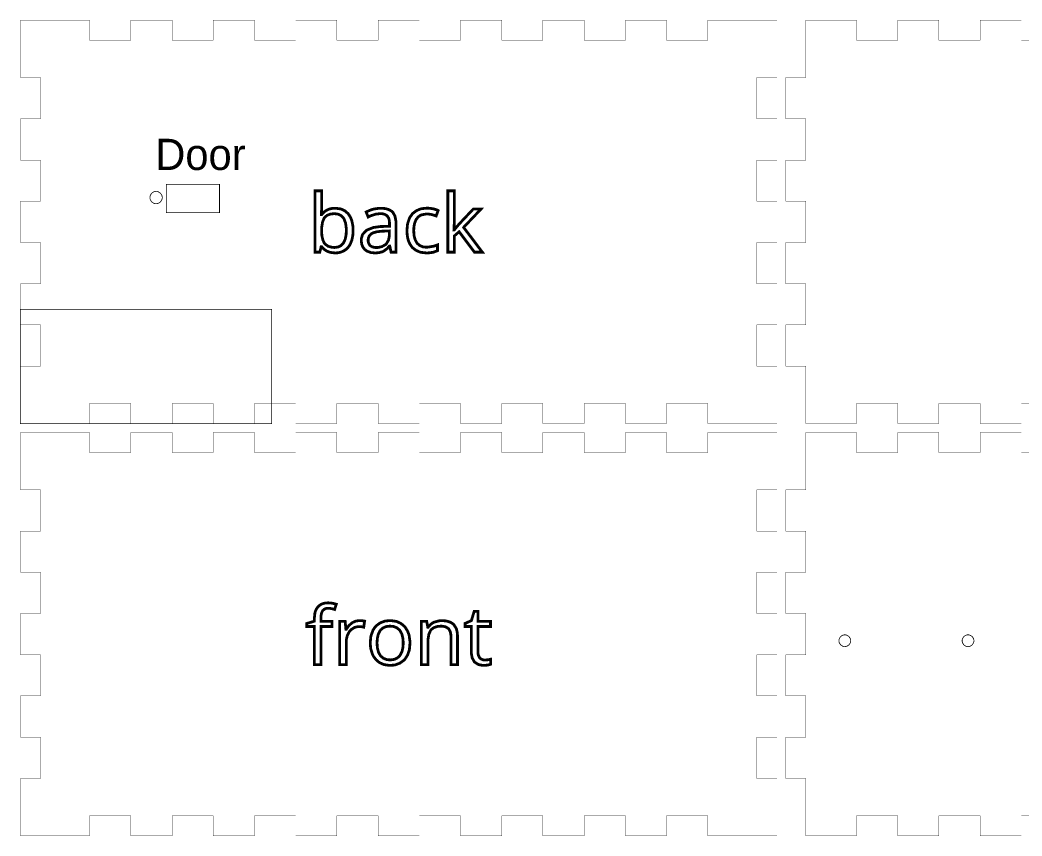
# Model space of a CAD drawing. Extents: x 0 to 31.7, y 0 to 22.6.
# Drawn here: x -0.01 to 13.39, y 0 to 10.91 of the extents above; entities that cross this region are included whole.
import ezdxf

# ---------------------------------------------------------------- set-up
doc = ezdxf.new("R2010")
doc.units = 0
doc.layers.get('0').update_dxf_attribs({"linetype": 'CONTINUOUS'})

msp = doc.modelspace()

# ---------------------------------------------------------------- linework, layer by layer
at = {"color": 1, "const_width": 0.00394}
for points in [[(0, 10.9066), (0, 10.1389), (0.26774, 10.1389), (0.26774, 9.58772), (0, 9.58772), (0, 9.03651), (0.26774, 9.03651), (0.26774, 8.48535), (0, 8.48535), (0, 7.93419), (0.26774, 7.93419), (0.26774, 7.38297), (0, 7.38297), (0, 6.83182), (0.26774, 6.83182), (0.26774, 6.2806), (0, 6.2806), (0, 5.51292), (0.92519, 5.51292), (0.92519, 5.7806), (1.4764, 5.7806), (1.4764, 5.51292), (2.02756, 5.51292), (2.02756, 5.7806), (2.57872, 5.7806), (2.57872, 5.51292), (3.12993, 5.51292), (3.12993, 5.7806), (3.6811, 5.7806), (3.6811, 5.51292), (4.23226, 5.51292), (4.23226, 5.7806), (4.78347, 5.7806), (4.78347, 5.51292), (5.33464, 5.51292), (5.33464, 5.7806), (5.88585, 5.7806), (5.88585, 5.51292), (6.43701, 5.51292), (6.43701, 5.7806), (6.98817, 5.7806), (6.98817, 5.51292), (7.53939, 5.51292), (7.53939, 5.7806), (8.09056, 5.7806), (8.09056, 5.51292), (8.64171, 5.51292), (8.64171, 5.7806), (9.19293, 5.7806), (9.19293, 5.51292), (10.1181, 5.51292), (10.1181, 6.2806), (9.85037, 6.2806), (9.85037, 6.83182), (10.1181, 6.83182), (10.1181, 7.38297), (9.85037, 7.38297), (9.85037, 7.93419), (10.1181, 7.93419), (10.1181, 8.48535), (9.85037, 8.48535), (9.85037, 9.03651), (10.1181, 9.03651), (10.1181, 9.58772), (9.85037, 9.58772), (9.85037, 10.1389), (10.1181, 10.1389), (10.1181, 10.9066), (9.19293, 10.9066), (9.19293, 10.6389), (8.64171, 10.6389), (8.64171, 10.9066), (8.09056, 10.9066), (8.09056, 10.6389), (7.53939, 10.6389), (7.53939, 10.9066), (6.98817, 10.9066), (6.98817, 10.6389), (6.43701, 10.6389), (6.43701, 10.9066), (5.88585, 10.9066), (5.88585, 10.6389), (5.33464, 10.6389), (5.33464, 10.9066), (4.78347, 10.9066), (4.78347, 10.6389), (4.23226, 10.6389), (4.23226, 10.9066), (3.6811, 10.9066), (3.6811, 10.6389), (3.12993, 10.6389), (3.12993, 10.9066), (2.57872, 10.9066), (2.57872, 10.6389), (2.02756, 10.6389), (2.02756, 10.9066), (1.4764, 10.9066), (1.4764, 10.6389), (0.92519, 10.6389), (0.92519, 10.9066), (0, 10.9066)], [(0, 5.39481), (0, 4.62706), (0.26774, 4.62706), (0.26774, 4.0759), (0, 4.0759), (0, 3.52474), (0.26774, 3.52474), (0.26774, 2.97353), (0, 2.97353), (0, 2.42236), (0.26774, 2.42236), (0.26774, 1.87115), (0, 1.87115), (0, 1.31999), (0.26774, 1.31999), (0.26774, 0.76883), (0, 0.76883), (0, 0.00109), (0.92519, 0.00109), (0.92519, 0.26883), (1.4764, 0.26883), (1.4764, 0.00109), (2.02756, 0.00109), (2.02756, 0.26883), (2.57872, 0.26883), (2.57872, 0.00109), (3.12993, 0.00109), (3.12993, 0.26883), (3.6811, 0.26883), (3.6811, 0.00109), (4.23226, 0.00109), (4.23226, 0.26883), (4.78347, 0.26883), (4.78347, 0.00109), (5.33464, 0.00109), (5.33464, 0.26883), (5.88585, 0.26883), (5.88585, 0.00109), (6.43701, 0.00109), (6.43701, 0.26883), (6.98817, 0.26883), (6.98817, 0.00109), (7.53939, 0.00109), (7.53939, 0.26883), (8.09056, 0.26883), (8.09056, 0.00109), (8.64171, 0.00109), (8.64171, 0.26883), (9.19293, 0.26883), (9.19293, 0.00109), (10.1181, 0.00109), (10.1181, 0.76883), (9.85037, 0.76883), (9.85037, 1.31999), (10.1181, 1.31999), (10.1181, 1.87115), (9.85037, 1.87115), (9.85037, 2.42236), (10.1181, 2.42236), (10.1181, 2.97353), (9.85037, 2.97353), (9.85037, 3.52474), (10.1181, 3.52474), (10.1181, 4.0759), (9.85037, 4.0759), (9.85037, 4.62706), (10.1181, 4.62706), (10.1181, 5.39481), (9.19293, 5.39481), (9.19293, 5.12706), (8.64171, 5.12706), (8.64171, 5.39481), (8.09056, 5.39481), (8.09056, 5.12706), (7.53939, 5.12706), (7.53939, 5.39481), (6.98817, 5.39481), (6.98817, 5.12706), (6.43701, 5.12706), (6.43701, 5.39481), (5.88585, 5.39481), (5.88585, 5.12706), (5.33464, 5.12706), (5.33464, 5.39481), (4.78347, 5.39481), (4.78347, 5.12706), (4.23226, 5.12706), (4.23226, 5.39481), (3.6811, 5.39481), (3.6811, 5.12706), (3.12993, 5.12706), (3.12993, 5.39481), (2.57872, 5.39481), (2.57872, 5.12706), (2.02756, 5.12706), (2.02756, 5.39481), (1.4764, 5.39481), (1.4764, 5.12706), (0.92519, 5.12706), (0.92519, 5.39481), (0, 5.39481)]]:
    msp.add_lwpolyline(points, close=True, dxfattribs=at)
for points in [[(13.9369, 10.6389), (13.3858, 10.6389), (13.3858, 10.9066), (12.8346, 10.9066), (12.8346, 10.6389), (12.2835, 10.6389), (12.2835, 10.9066), (11.7323, 10.9066), (11.7323, 10.6389), (11.1811, 10.6389), (11.1811, 10.9066), (10.504, 10.9066), (10.504, 10.9066), (10.504, 10.1389), (10.2362, 10.1389), (10.2362, 9.58772), (10.504, 9.58772), (10.504, 9.03651), (10.2362, 9.03651), (10.2362, 8.48535), (10.504, 8.48535), (10.504, 7.93419), (10.2362, 7.93419), (10.2362, 7.38297), (10.504, 7.38297), (10.504, 6.83182), (10.2362, 6.83182), (10.2362, 6.2806), (10.504, 6.2806), (10.504, 5.51292), (11.1811, 5.51292), (11.1811, 5.7806), (11.7323, 5.7806), (11.7323, 5.51292), (12.2835, 5.51292), (12.2835, 5.7806), (12.8346, 5.7806), (12.8346, 5.51292), (13.3858, 5.51292), (13.3858, 5.7806), (13.9369, 5.7806)], [(13.9369, 5.12706), (13.3858, 5.12706), (13.3858, 5.39481), (12.8346, 5.39481), (12.8346, 5.12706), (12.2835, 5.12706), (12.2835, 5.39481), (11.7323, 5.39481), (11.7323, 5.12706), (11.1811, 5.12706), (11.1811, 5.39481), (10.504, 5.39481), (10.504, 5.39481), (10.504, 4.62706), (10.2362, 4.62706), (10.2362, 4.0759), (10.504, 4.0759), (10.504, 3.52474), (10.2362, 3.52474), (10.2362, 2.97353), (10.504, 2.97353), (10.504, 2.42236), (10.2362, 2.42236), (10.2362, 1.87115), (10.504, 1.87115), (10.504, 1.31999), (10.2362, 1.31999), (10.2362, 0.76883), (10.504, 0.76883), (10.504, 0.00109), (11.1811, 0.00109), (11.1811, 0.26883), (11.7323, 0.26883), (11.7323, 0.00109), (12.2835, 0.00109), (12.2835, 0.26883), (12.8346, 0.26883), (12.8346, 0.00109), (13.3858, 0.00109), (13.3858, 0.26883), (13.9369, 0.26883)]]:
    msp.add_lwpolyline(points, dxfattribs=at)
at = {"color": 0, "const_width": 0.01042}
for points in [[(1.95047, 8.71229), (2.66174, 8.71229), (2.66174, 8.33296), (1.95047, 8.33296), (1.95047, 8.71229)], [(1.89686, 8.53504), (1.89686, 8.52701), (1.89035, 8.50287), (1.87261, 8.47661), (1.84636, 8.45888), (1.82226, 8.45236), (1.81424, 8.45236), (1.80615, 8.45236), (1.78201, 8.45888), (1.75575, 8.47661), (1.73801, 8.50287), (1.73156, 8.52701), (1.73156, 8.53504), (1.73156, 8.54312), (1.73801, 8.56722), (1.75575, 8.59347), (1.78201, 8.61122), (1.80615, 8.61768), (1.81424, 8.61768), (1.82226, 8.61768), (1.84636, 8.61122), (1.87261, 8.59347), (1.89035, 8.56722), (1.89686, 8.54312), (1.89686, 8.53504)], [(0, 7.04113), (3.36003, 7.04113), (3.36003, 5.51292), (0, 5.51292), (0, 7.04113)], [(11.1037, 2.60965), (11.1037, 2.602), (11.0975, 2.57904), (11.0806, 2.55404), (11.0556, 2.53717), (11.0326, 2.53093), (11.025, 2.53093), (11.0173, 2.53093), (10.9943, 2.53717), (10.9693, 2.55404), (10.9524, 2.57904), (10.9462, 2.602), (10.9462, 2.60965), (10.9462, 2.61735), (10.9524, 2.64035), (10.9693, 2.66536), (10.9943, 2.68224), (11.0173, 2.68842), (11.025, 2.68842), (11.0326, 2.68842), (11.0556, 2.68224), (11.0806, 2.66536), (11.0975, 2.64035), (11.1037, 2.61735), (11.1037, 2.60965)], [(12.7517, 2.60965), (12.7517, 2.602), (12.7455, 2.57904), (12.7286, 2.55404), (12.7036, 2.53717), (12.6807, 2.53093), (12.673, 2.53093), (12.6653, 2.53093), (12.6423, 2.53717), (12.6173, 2.55404), (12.6004, 2.57904), (12.5943, 2.602), (12.5943, 2.60965), (12.5943, 2.61735), (12.6004, 2.64035), (12.6173, 2.66536), (12.6423, 2.68224), (12.6653, 2.68842), (12.673, 2.68842), (12.6807, 2.68842), (12.7036, 2.68224), (12.7286, 2.66536), (12.7455, 2.64035), (12.7517, 2.61735), (12.7517, 2.60965)]]:
    msp.add_lwpolyline(points, close=True, dxfattribs=at)
at = {"color": 9, "const_width": 0.0372}
for points in [[(4.02821, 7.8795), (4.02192, 7.8795), (4.00353, 7.80524), (3.94081, 7.80524), (3.94081, 8.62483), (4.02821, 8.62483), (4.02821, 8.42572), (4.02821, 8.42062), (4.0274, 8.36931), (4.02724, 8.36415), (4.02707, 8.35932), (4.02463, 8.31342), (4.02431, 8.30908), (4.02425, 8.30881), (4.02403, 8.30593), (4.02403, 8.30561), (4.02821, 8.30561), (4.03435, 8.31451), (4.05681, 8.33837), (4.09142, 8.36387), (4.13069, 8.38129), (4.16254, 8.38894), (4.17333, 8.38992), (4.17632, 8.39031), (4.20643, 8.39204), (4.20947, 8.39199), (4.21582, 8.39208), (4.27854, 8.38368), (4.28467, 8.38194), (4.29465, 8.37913), (4.34065, 8.35612), (4.37961, 8.32249), (4.38612, 8.31435), (4.39122, 8.30789), (4.41287, 8.273), (4.42899, 8.23525), (4.43132, 8.22732), (4.43317, 8.22136), (4.4459, 8.15565), (4.44661, 8.14849), (4.447, 8.14404), (4.44911, 8.09896), (4.44911, 8.0944), (4.44911, 8.07764), (4.4451, 8.02729), (4.43321, 7.9681), (4.41336, 7.91683), (4.39361, 7.88346), (4.38564, 7.87349), (4.37896, 7.86518), (4.35553, 7.84289), (4.32015, 7.81939), (4.28076, 7.8036), (4.24914, 7.79688), (4.2385, 7.79611), (4.23606, 7.7959), (4.2161, 7.79471), (4.20947, 7.79471), (4.20383, 7.79471), (4.14822, 7.80149), (4.14279, 7.80285), (4.13965, 7.80365), (4.10938, 7.81418), (4.10644, 7.81549), (4.09864, 7.81901), (4.0631, 7.84233), (4.03321, 7.87256), (4.02821, 7.8795)], [(5.79753, 8.10075), (5.80176, 8.10075), (5.8055, 8.10612), (5.83029, 8.13792), (5.86301, 8.17632), (5.87076, 8.185), (6.05718, 8.38249), (6.16097, 8.38249), (5.92708, 8.1365), (6.17731, 7.80524), (6.0714, 7.80524), (5.86762, 8.07807), (5.80176, 8.02121), (5.80176, 7.80524), (5.71533, 7.80524), (5.71533, 8.62483), (5.80176, 8.62483), (5.80176, 8.19026), (5.80176, 8.18619), (5.80149, 8.17524), (5.80149, 8.17383), (5.80132, 8.16922), (5.79801, 8.10835), (5.79753, 8.10075)], [(4.19683, 8.31879), (4.19282, 8.31885), (4.1531, 8.31526), (4.14919, 8.31451), (4.14464, 8.31364), (4.10499, 8.2991), (4.10157, 8.2971), (4.09825, 8.29519), (4.07004, 8.27046), (4.06776, 8.26742), (4.06196, 8.25993), (4.04064, 8.20876), (4.02951, 8.13949), (4.02881, 8.12289), (4.02869, 8.12056), (4.02821, 8.10097), (4.02821, 8.0944), (4.02815, 8.08942), (4.0306, 8.03961), (4.03108, 8.03461), (4.03239, 8.02203), (4.04449, 7.96815), (4.06381, 7.92676), (4.06879, 7.92031), (4.07482, 7.91249), (4.11496, 7.8839), (4.16824, 7.86931), (4.18088, 7.86849), (4.18235, 7.86843), (4.19472, 7.86789), (4.19889, 7.86789), (4.20307, 7.86789), (4.24436, 7.87343), (4.24843, 7.87457), (4.25564, 7.87668), (4.28842, 7.89426), (4.31489, 7.92036), (4.31901, 7.92665), (4.32172, 7.93083), (4.34239, 7.97564), (4.34381, 7.98036), (4.34511, 7.98465), (4.3546, 8.03162), (4.35525, 8.03678), (4.35579, 8.04167), (4.35851, 8.0906), (4.35851, 8.09549), (4.35851, 8.12011), (4.34858, 8.19385), (4.32557, 8.25429), (4.31901, 8.26351), (4.31418, 8.27029), (4.28342, 8.29715), (4.24599, 8.31342), (4.23785, 8.31489), (4.23443, 8.3156), (4.20025, 8.31885), (4.19683, 8.31879)], [(5.02165, 7.80524), (4.95687, 7.80524), (4.93951, 7.88737), (4.93528, 7.88737), (4.933, 7.8845), (4.90853, 7.85715), (4.90593, 7.85454), (4.90115, 7.84993), (4.85389, 7.81603), (4.84918, 7.81392), (4.84201, 7.81071), (4.80083, 7.79953), (4.75667, 7.79471), (4.74197, 7.79471), (4.73736, 7.79471), (4.69185, 7.79904), (4.68733, 7.79992), (4.68175, 7.80111), (4.6326, 7.82036), (4.62836, 7.82303), (4.62646, 7.82422), (4.60906, 7.83746), (4.60742, 7.83892), (4.60189, 7.84397), (4.57975, 7.87349), (4.56554, 7.9075), (4.56401, 7.91476), (4.5631, 7.91889), (4.5586, 7.96067), (4.55865, 7.96485), (4.55865, 7.9841), (4.57611, 8.04189), (4.62858, 8.09814), (4.71593, 8.13357), (4.80761, 8.14725), (4.83832, 8.14817), (4.93636, 8.15132), (4.93636, 8.18713), (4.93636, 8.19015), (4.93431, 8.22043), (4.93392, 8.22342), (4.93343, 8.22651), (4.92632, 8.25444), (4.9254, 8.25689), (4.92432, 8.25971), (4.90901, 8.28526), (4.90707, 8.28749), (4.90315, 8.29183), (4.87815, 8.30817), (4.84576, 8.31765), (4.83817, 8.31853), (4.8361, 8.31879), (4.8156, 8.31988), (4.81358, 8.31982), (4.80806, 8.31982), (4.75342, 8.31304), (4.74804, 8.31168), (4.743, 8.31049), (4.69075, 8.29346), (4.68533, 8.29124), (4.68235, 8.29004), (4.65315, 8.27701), (4.65033, 8.27561), (4.62349, 8.3425), (4.62967, 8.34586), (4.6945, 8.3725), (4.70128, 8.37446), (4.70253, 8.37489), (4.7156, 8.37853), (4.7169, 8.37885), (4.72537, 8.38108), (4.79546, 8.39199), (4.81885, 8.39199), (4.82351, 8.39204), (4.87044, 8.38872), (4.87511, 8.38803), (4.88536, 8.38644), (4.93012, 8.37283), (4.96604, 8.35161), (4.9719, 8.34619), (4.98014, 8.3386), (5.00917, 8.28657), (5.02165, 8.22108), (5.02165, 8.19922), (5.02165, 7.80524)], [(5.58686, 8.36301), (5.55994, 8.28879), (5.55647, 8.29015), (5.52138, 8.30186), (5.51779, 8.30279), (5.51606, 8.30328), (5.49849, 8.30761), (5.49675, 8.308), (5.49186, 8.30908), (5.44786, 8.31532), (5.44396, 8.31549), (5.44331, 8.31554), (5.43793, 8.31565), (5.43619, 8.31565), (5.42942, 8.31581), (5.36367, 8.30344), (5.35742, 8.30083), (5.3475, 8.2965), (5.32053, 8.27707), (5.29237, 8.24214), (5.273, 8.19596), (5.26389, 8.1531), (5.26247, 8.13861), (5.2621, 8.13471), (5.26025, 8.10215), (5.26025, 8.09125), (5.26019, 8.0861), (5.26367, 8.03472), (5.26443, 8.02962), (5.26594, 8.01921), (5.27875, 7.97293), (5.29824, 7.93451), (5.30317, 7.92796), (5.3086, 7.92074), (5.34289, 7.89231), (5.38417, 7.8756), (5.39318, 7.87418), (5.39621, 7.87369), (5.42725, 7.8711), (5.43039, 7.8711), (5.43892, 7.87115), (5.52317, 7.8834), (5.53136, 7.88579), (5.53532, 7.88693), (5.5746, 7.90061), (5.57844, 7.90218), (5.57844, 7.82471), (5.57362, 7.82226), (5.52285, 7.80431), (5.51758, 7.80317), (5.51286, 7.80214), (5.46218, 7.79557), (5.45676, 7.79531), (5.45469, 7.79525), (5.43804, 7.79471), (5.43251, 7.79471), (5.42578, 7.79465), (5.35949, 7.80225), (5.35297, 7.80382), (5.3419, 7.80643), (5.29042, 7.82904), (5.24599, 7.86344), (5.23844, 7.8719), (5.23232, 7.8789), (5.20676, 7.91732), (5.18832, 7.95958), (5.18576, 7.96847), (5.18306, 7.97737), (5.17372, 8.02561), (5.16971, 8.07406), (5.16971, 8.09017), (5.16965, 8.09754), (5.17583, 8.17068), (5.17714, 8.1779), (5.1786, 8.18608), (5.2029, 8.259), (5.20628, 8.2654), (5.2085, 8.26981), (5.23622, 8.31039), (5.23947, 8.31407), (5.24756, 8.32324), (5.29563, 8.35975), (5.35146, 8.38292), (5.36344, 8.38536), (5.36957, 8.38672), (5.43201, 8.39312), (5.43832, 8.39307), (5.4591, 8.39307), (5.5146, 8.38564), (5.52154, 8.38411), (5.52838, 8.38265), (5.58236, 8.36529), (5.58632, 8.36328), (5.58632, 8.36328), (5.58681, 8.36307), (5.58686, 8.36301)], [(4.93419, 8.037), (4.93419, 8.08914), (4.84679, 8.08544), (4.83225, 8.08496), (4.76981, 8.07807), (4.72092, 8.06526), (4.71317, 8.06185), (4.71169, 8.06125), (4.69769, 8.05393), (4.6964, 8.05306), (4.69026, 8.04943), (4.66639, 8.02436), (4.65283, 7.99246), (4.65192, 7.9854), (4.65164, 7.98361), (4.65028, 7.9656), (4.65033, 7.96376), (4.65033, 7.95335), (4.6575, 7.92204), (4.67421, 7.89572), (4.67904, 7.8916), (4.68317, 7.88807), (4.70806, 7.87483), (4.73872, 7.86778), (4.74571, 7.86729), (4.74681, 7.86724), (4.75618, 7.86686), (4.75933, 7.86686), (4.7775, 7.86686), (4.83219, 7.8781), (4.87978, 7.90419), (4.88758, 7.91163), (4.89529, 7.91906), (4.92242, 7.96506), (4.93414, 8.02279), (4.93419, 8.03608), (4.93419, 8.03635), (4.93419, 8.03683), (4.93419, 8.037)], [(4.16547, 2.86783), (4.16547, 2.79986), (4.0185, 2.79986), (4.0185, 2.29053), (3.93104, 2.29053), (3.93104, 2.79986), (3.82785, 2.79986), (3.82785, 2.83942), (3.93104, 2.87099), (3.93104, 2.9031), (3.93093, 2.90989), (3.93788, 2.97683), (3.93935, 2.9834), (3.94228, 2.99604), (3.95703, 3.03256), (3.98469, 3.07032), (4.02219, 3.09679), (4.05751, 3.10975), (4.06967, 3.11193), (4.07357, 3.11262), (4.11301, 3.11594), (4.11703, 3.11589), (4.12033, 3.11589), (4.15354, 3.11333), (4.15685, 3.11285), (4.16004, 3.11242), (4.19417, 3.10568), (4.19781, 3.10476), (4.20003, 3.10422), (4.22222, 3.09814), (4.22444, 3.0975), (4.20182, 3.02746), (4.19906, 3.02838), (4.17156, 3.03608), (4.16878, 3.03674), (4.16596, 3.03737), (4.13986, 3.0421), (4.13743, 3.04237), (4.13558, 3.04264), (4.11724, 3.04378), (4.11546, 3.04378), (4.11301, 3.04383), (4.08931, 3.04113), (4.08703, 3.04053), (4.08247, 3.03956), (4.06185, 3.02983), (4.04486, 3.0146), (4.04221, 3.01079), (4.04075, 3.00874), (4.02957, 2.98628), (4.02881, 2.98383), (4.02707, 2.97874), (4.02106, 2.94889), (4.0185, 2.91618), (4.0185, 2.90522), (4.0185, 2.86783), (4.16547, 2.86783)], [(6.29025, 2.36268), (6.29025, 2.29579), (6.28808, 2.29476), (6.2576, 2.28608), (6.25364, 2.28532), (6.25319, 2.28526), (6.24886, 2.28461), (6.24843, 2.2845), (6.24636, 2.28418), (6.22575, 2.28147), (6.22368, 2.28125), (6.22174, 2.28108), (6.20335, 2.28011), (6.20161, 2.28006), (6.20133, 2.28006), (6.19928, 2.28), (6.19862, 2.28), (6.18028, 2.28), (6.12532, 2.29107), (6.07297, 2.32411), (6.04156, 2.37929), (6.03114, 2.43718), (6.03114, 2.45643), (6.03114, 2.79986), (5.9484, 2.79986), (5.9484, 2.84201), (6.03114, 2.87836), (6.06799, 3.00163), (6.1186, 3.00163), (6.1186, 2.86783), (6.28608, 2.86783), (6.28608, 2.79986), (6.1186, 2.79986), (6.1186, 2.46012), (6.1186, 2.44862), (6.12472, 2.41407), (6.13917, 2.38471), (6.14328, 2.38004), (6.14649, 2.37642), (6.1659, 2.36231), (6.18842, 2.35417), (6.19325, 2.35351), (6.19472, 2.35331), (6.20708, 2.35215), (6.21126, 2.35215), (6.21479, 2.35215), (6.24983, 2.35465), (6.25336, 2.35514), (6.25358, 2.35519), (6.25581, 2.35558), (6.25608, 2.35558), (6.25711, 2.35574), (6.26758, 2.35758), (6.26867, 2.35775), (6.27067, 2.35813), (6.28771, 2.36199), (6.28911, 2.36236), (6.28917, 2.36242), (6.29015, 2.36268), (6.29025, 2.36268)], [(4.60319, 2.87201), (4.59104, 2.79096), (4.58871, 2.7915), (4.56565, 2.79574), (4.56337, 2.79606), (4.56104, 2.79639), (4.53922, 2.79856), (4.53722, 2.79861), (4.5364, 2.79867), (4.52994, 2.79883), (4.52783, 2.79883), (4.51719, 2.79893), (4.46679, 2.7864), (4.42312, 2.75825), (4.4159, 2.75049), (4.41521, 2.74978), (4.40864, 2.74268), (4.40804, 2.74192), (4.39974, 2.73247), (4.37067, 2.67811), (4.35824, 2.61974), (4.35824, 2.60026), (4.35824, 2.29053), (4.27078, 2.29053), (4.27078, 2.86783), (4.34293, 2.86783), (4.35297, 2.7609), (4.35721, 2.7609), (4.35954, 2.76514), (4.38704, 2.80442), (4.39019, 2.80806), (4.39339, 2.81185), (4.4305, 2.84506), (4.43463, 2.84782), (4.44194, 2.85286), (4.48204, 2.87071), (4.52528, 2.87842), (4.53418, 2.87836), (4.53717, 2.87842), (4.56711, 2.87711), (4.5701, 2.87685), (4.57286, 2.87663), (4.60042, 2.87261), (4.60319, 2.87201)], [(5.20144, 2.49186), (5.20281, 2.49914), (5.20947, 2.57237), (5.20947, 2.57969), (5.20947, 2.58317), (5.20925, 2.59244), (5.20925, 2.59358), (5.20904, 2.60161), (5.19928, 2.67567), (5.19754, 2.68246), (5.19499, 2.69314), (5.17475, 2.74376), (5.14524, 2.78956), (5.13807, 2.79779), (5.13097, 2.80587), (5.08974, 2.83951), (5.04204, 2.86317), (5.03179, 2.86626), (5.02479, 2.86837), (4.95281, 2.87847), (4.94553, 2.87836), (4.94038, 2.87842), (4.88954, 2.87408), (4.88456, 2.87315), (4.87153, 2.8711), (4.81076, 2.84793), (4.7584, 2.8094), (4.74962, 2.79958), (4.74675, 2.79644), (4.722, 2.76215), (4.71994, 2.75846), (4.7161, 2.75185), (4.68864, 2.67606), (4.68696, 2.66754), (4.68554, 2.66032), (4.67899, 2.58708), (4.67904, 2.57969), (4.67899, 2.57379), (4.68354, 2.51471), (4.68451, 2.50885), (4.68571, 2.50125), (4.70839, 2.42763), (4.71169, 2.42063), (4.71218, 2.4196), (4.71744, 2.40924), (4.71804, 2.40821), (4.72299, 2.39876), (4.75493, 2.35644), (4.79519, 2.32194), (4.80436, 2.31635), (4.80871, 2.31369), (4.85536, 2.29297), (4.86029, 2.2915), (4.86692, 2.28956), (4.9349, 2.27994), (4.94185, 2.28), (4.94678, 2.28), (4.99621, 2.28413), (5.00114, 2.28494), (5.01432, 2.28706), (5.07611, 2.31033), (5.12935, 2.34933), (5.13835, 2.35926), (5.14621, 2.36806), (5.17768, 2.41878), (5.19879, 2.47857), (5.20144, 2.49186)], [(4.76958, 2.57969), (4.76953, 2.57443), (4.77306, 2.52171), (4.77382, 2.51644), (4.77458, 2.51112), (4.78662, 2.46268), (4.78825, 2.45833), (4.78976, 2.4541), (4.81114, 2.41476), (4.81386, 2.41114), (4.8195, 2.40369), (4.85514, 2.37451), (4.89794, 2.35753), (4.90722, 2.35618), (4.91026, 2.35568), (4.94086, 2.35325), (4.94396, 2.35325), (4.94846, 2.35319), (4.99317, 2.35872), (4.99756, 2.35986), (5.00521, 2.36187), (5.04021, 2.37896), (5.0695, 2.40468), (5.07433, 2.41092), (5.07753, 2.41521), (5.10194, 2.46272), (5.10357, 2.46783), (5.10612, 2.47564), (5.11501, 2.51921), (5.11887, 2.56461), (5.11887, 2.57969), (5.11887, 2.59603), (5.11426, 2.64492), (5.10357, 2.69103), (5.10053, 2.69917), (5.09896, 2.70344), (5.0771, 2.74333), (5.07433, 2.74696), (5.06879, 2.75407), (5.03461, 2.78201), (4.99376, 2.79883), (4.98492, 2.80029), (4.98144, 2.80094), (4.94646, 2.80414), (4.94293, 2.8041), (4.93853, 2.80414), (4.89535, 2.7991), (4.89111, 2.79801), (4.88336, 2.79617), (4.84793, 2.77957), (4.81819, 2.75401), (4.81337, 2.74772), (4.81022, 2.74365), (4.78674, 2.69835), (4.78521, 2.69342), (4.78381, 2.68929), (4.77365, 2.64307), (4.77306, 2.63797), (4.77246, 2.63314), (4.76953, 2.58458), (4.76958, 2.57969)], [(5.84521, 2.29053), (5.75776, 2.29053), (5.75776, 2.66396), (5.75776, 2.67432), (5.75444, 2.70535), (5.74685, 2.73438), (5.74468, 2.73942), (5.74349, 2.74219), (5.72765, 2.76714), (5.72564, 2.76932), (5.72282, 2.77229), (5.68901, 2.79383), (5.68522, 2.79508), (5.68257, 2.79606), (5.65306, 2.80251), (5.64979, 2.80285), (5.64774, 2.80306), (5.63069, 2.8041), (5.62506, 2.8041), (5.62088, 2.80414), (5.57958, 2.80051), (5.57553, 2.79975), (5.5709, 2.79889), (5.53022, 2.78478), (5.52669, 2.78282), (5.52344, 2.78108), (5.49468, 2.75792), (5.49229, 2.7551), (5.48583, 2.74767), (5.46257, 2.69706), (5.45101, 2.62875), (5.45047, 2.61242), (5.45042, 2.61083), (5.45014, 2.59782), (5.45014, 2.59343), (5.45014, 2.29053), (5.36274, 2.29053), (5.36274, 2.86783), (5.43381, 2.86783), (5.44803, 2.78879), (5.45226, 2.78879), (5.45649, 2.79551), (5.48264, 2.82508), (5.51449, 2.84836), (5.5216, 2.85194), (5.52208, 2.85221), (5.52707, 2.85471), (5.52761, 2.85493), (5.53418, 2.85813), (5.60454, 2.87685), (5.61187, 2.87739), (5.61382, 2.87756), (5.6301, 2.87836), (5.63553, 2.87836), (5.6404, 2.87842), (5.68946, 2.87451), (5.69433, 2.87369), (5.6996, 2.87278), (5.74696, 2.85824), (5.75119, 2.85622), (5.75499, 2.85449), (5.78944, 2.831), (5.79254, 2.82807), (5.79665, 2.824), (5.82747, 2.77556), (5.82943, 2.77007), (5.83203, 2.76303), (5.84125, 2.72314), (5.84521, 2.68115), (5.84521, 2.66715), (5.84521, 2.29053)]]:
    msp.add_lwpolyline(points, close=True, dxfattribs=at)
at = {"color": 9}
for points in [[(4.02821, 7.8795), (4.02192, 7.8795), (4.00353, 7.80524), (3.94081, 7.80524), (3.94081, 8.62483), (4.02821, 8.62483), (4.02821, 8.42572), (4.02821, 8.42062), (4.0274, 8.36931), (4.02724, 8.36415), (4.02707, 8.35932), (4.02463, 8.31342), (4.02431, 8.30908), (4.02425, 8.30881), (4.02403, 8.30593), (4.02403, 8.30561), (4.02821, 8.30561), (4.03435, 8.31451), (4.05681, 8.33837), (4.09142, 8.36387), (4.13069, 8.38129), (4.16254, 8.38894), (4.17333, 8.38992), (4.17632, 8.39031), (4.20643, 8.39204), (4.20947, 8.39199), (4.21582, 8.39208), (4.27854, 8.38368), (4.28467, 8.38194), (4.29465, 8.37913), (4.34065, 8.35612), (4.37961, 8.32249), (4.38612, 8.31435), (4.39122, 8.30789), (4.41287, 8.273), (4.42899, 8.23525), (4.43132, 8.22732), (4.43317, 8.22136), (4.4459, 8.15565), (4.44661, 8.14849), (4.447, 8.14404), (4.44911, 8.09896), (4.44911, 8.0944), (4.44911, 8.07764), (4.4451, 8.02729), (4.43321, 7.9681), (4.41336, 7.91683), (4.39361, 7.88346), (4.38564, 7.87349), (4.37896, 7.86518), (4.35553, 7.84289), (4.32015, 7.81939), (4.28076, 7.8036), (4.24914, 7.79688), (4.2385, 7.79611), (4.23606, 7.7959), (4.2161, 7.79471), (4.20947, 7.79471), (4.20383, 7.79471), (4.14822, 7.80149), (4.14279, 7.80285), (4.13965, 7.80365), (4.10938, 7.81418), (4.10644, 7.81549), (4.09864, 7.81901), (4.0631, 7.84233), (4.03321, 7.87256), (4.02821, 7.8795)], [(5.79753, 8.10075), (5.80176, 8.10075), (5.8055, 8.10612), (5.83029, 8.13792), (5.86301, 8.17632), (5.87076, 8.185), (6.05718, 8.38249), (6.16097, 8.38249), (5.92708, 8.1365), (6.17731, 7.80524), (6.0714, 7.80524), (5.86762, 8.07807), (5.80176, 8.02121), (5.80176, 7.80524), (5.71533, 7.80524), (5.71533, 8.62483), (5.80176, 8.62483), (5.80176, 8.19026), (5.80176, 8.18619), (5.80149, 8.17524), (5.80149, 8.17383), (5.80132, 8.16922), (5.79801, 8.10835), (5.79753, 8.10075)], [(4.19683, 8.31879), (4.19282, 8.31885), (4.1531, 8.31526), (4.14919, 8.31451), (4.14464, 8.31364), (4.10499, 8.2991), (4.10157, 8.2971), (4.09825, 8.29519), (4.07004, 8.27046), (4.06776, 8.26742), (4.06196, 8.25993), (4.04064, 8.20876), (4.02951, 8.13949), (4.02881, 8.12289), (4.02869, 8.12056), (4.02821, 8.10097), (4.02821, 8.0944), (4.02815, 8.08942), (4.0306, 8.03961), (4.03108, 8.03461), (4.03239, 8.02203), (4.04449, 7.96815), (4.06381, 7.92676), (4.06879, 7.92031), (4.07482, 7.91249), (4.11496, 7.8839), (4.16824, 7.86931), (4.18088, 7.86849), (4.18235, 7.86843), (4.19472, 7.86789), (4.19889, 7.86789), (4.20307, 7.86789), (4.24436, 7.87343), (4.24843, 7.87457), (4.25564, 7.87668), (4.28842, 7.89426), (4.31489, 7.92036), (4.31901, 7.92665), (4.32172, 7.93083), (4.34239, 7.97564), (4.34381, 7.98036), (4.34511, 7.98465), (4.3546, 8.03162), (4.35525, 8.03678), (4.35579, 8.04167), (4.35851, 8.0906), (4.35851, 8.09549), (4.35851, 8.12011), (4.34858, 8.19385), (4.32557, 8.25429), (4.31901, 8.26351), (4.31418, 8.27029), (4.28342, 8.29715), (4.24599, 8.31342), (4.23785, 8.31489), (4.23443, 8.3156), (4.20025, 8.31885), (4.19683, 8.31879)], [(5.02165, 7.80524), (4.95687, 7.80524), (4.93951, 7.88737), (4.93528, 7.88737), (4.933, 7.8845), (4.90853, 7.85715), (4.90593, 7.85454), (4.90115, 7.84993), (4.85389, 7.81603), (4.84918, 7.81392), (4.84201, 7.81071), (4.80083, 7.79953), (4.75667, 7.79471), (4.74197, 7.79471), (4.73736, 7.79471), (4.69185, 7.79904), (4.68733, 7.79992), (4.68175, 7.80111), (4.6326, 7.82036), (4.62836, 7.82303), (4.62646, 7.82422), (4.60906, 7.83746), (4.60742, 7.83892), (4.60189, 7.84397), (4.57975, 7.87349), (4.56554, 7.9075), (4.56401, 7.91476), (4.5631, 7.91889), (4.5586, 7.96067), (4.55865, 7.96485), (4.55865, 7.9841), (4.57611, 8.04189), (4.62858, 8.09814), (4.71593, 8.13357), (4.80761, 8.14725), (4.83832, 8.14817), (4.93636, 8.15132), (4.93636, 8.18713), (4.93636, 8.19015), (4.93431, 8.22043), (4.93392, 8.22342), (4.93343, 8.22651), (4.92632, 8.25444), (4.9254, 8.25689), (4.92432, 8.25971), (4.90901, 8.28526), (4.90707, 8.28749), (4.90315, 8.29183), (4.87815, 8.30817), (4.84576, 8.31765), (4.83817, 8.31853), (4.8361, 8.31879), (4.8156, 8.31988), (4.81358, 8.31982), (4.80806, 8.31982), (4.75342, 8.31304), (4.74804, 8.31168), (4.743, 8.31049), (4.69075, 8.29346), (4.68533, 8.29124), (4.68235, 8.29004), (4.65315, 8.27701), (4.65033, 8.27561), (4.62349, 8.3425), (4.62967, 8.34586), (4.6945, 8.3725), (4.70128, 8.37446), (4.70253, 8.37489), (4.7156, 8.37853), (4.7169, 8.37885), (4.72537, 8.38108), (4.79546, 8.39199), (4.81885, 8.39199), (4.82351, 8.39204), (4.87044, 8.38872), (4.87511, 8.38803), (4.88536, 8.38644), (4.93012, 8.37283), (4.96604, 8.35161), (4.9719, 8.34619), (4.98014, 8.3386), (5.00917, 8.28657), (5.02165, 8.22108), (5.02165, 8.19922), (5.02165, 7.80524)], [(5.58686, 8.36301), (5.55994, 8.28879), (5.55647, 8.29015), (5.52138, 8.30186), (5.51779, 8.30279), (5.51606, 8.30328), (5.49849, 8.30761), (5.49675, 8.308), (5.49186, 8.30908), (5.44786, 8.31532), (5.44396, 8.31549), (5.44331, 8.31554), (5.43793, 8.31565), (5.43619, 8.31565), (5.42942, 8.31581), (5.36367, 8.30344), (5.35742, 8.30083), (5.3475, 8.2965), (5.32053, 8.27707), (5.29237, 8.24214), (5.273, 8.19596), (5.26389, 8.1531), (5.26247, 8.13861), (5.2621, 8.13471), (5.26025, 8.10215), (5.26025, 8.09125), (5.26019, 8.0861), (5.26367, 8.03472), (5.26443, 8.02962), (5.26594, 8.01921), (5.27875, 7.97293), (5.29824, 7.93451), (5.30317, 7.92796), (5.3086, 7.92074), (5.34289, 7.89231), (5.38417, 7.8756), (5.39318, 7.87418), (5.39621, 7.87369), (5.42725, 7.8711), (5.43039, 7.8711), (5.43892, 7.87115), (5.52317, 7.8834), (5.53136, 7.88579), (5.53532, 7.88693), (5.5746, 7.90061), (5.57844, 7.90218), (5.57844, 7.82471), (5.57362, 7.82226), (5.52285, 7.80431), (5.51758, 7.80317), (5.51286, 7.80214), (5.46218, 7.79557), (5.45676, 7.79531), (5.45469, 7.79525), (5.43804, 7.79471), (5.43251, 7.79471), (5.42578, 7.79465), (5.35949, 7.80225), (5.35297, 7.80382), (5.3419, 7.80643), (5.29042, 7.82904), (5.24599, 7.86344), (5.23844, 7.8719), (5.23232, 7.8789), (5.20676, 7.91732), (5.18832, 7.95958), (5.18576, 7.96847), (5.18306, 7.97737), (5.17372, 8.02561), (5.16971, 8.07406), (5.16971, 8.09017), (5.16965, 8.09754), (5.17583, 8.17068), (5.17714, 8.1779), (5.1786, 8.18608), (5.2029, 8.259), (5.20628, 8.2654), (5.2085, 8.26981), (5.23622, 8.31039), (5.23947, 8.31407), (5.24756, 8.32324), (5.29563, 8.35975), (5.35146, 8.38292), (5.36344, 8.38536), (5.36957, 8.38672), (5.43201, 8.39312), (5.43832, 8.39307), (5.4591, 8.39307), (5.5146, 8.38564), (5.52154, 8.38411), (5.52838, 8.38265), (5.58236, 8.36529), (5.58632, 8.36328), (5.58632, 8.36328), (5.58681, 8.36307), (5.58686, 8.36301)], [(4.93419, 8.037), (4.93419, 8.08914), (4.84679, 8.08544), (4.83225, 8.08496), (4.76981, 8.07807), (4.72092, 8.06526), (4.71317, 8.06185), (4.71169, 8.06125), (4.69769, 8.05393), (4.6964, 8.05306), (4.69026, 8.04943), (4.66639, 8.02436), (4.65283, 7.99246), (4.65192, 7.9854), (4.65164, 7.98361), (4.65028, 7.9656), (4.65033, 7.96376), (4.65033, 7.95335), (4.6575, 7.92204), (4.67421, 7.89572), (4.67904, 7.8916), (4.68317, 7.88807), (4.70806, 7.87483), (4.73872, 7.86778), (4.74571, 7.86729), (4.74681, 7.86724), (4.75618, 7.86686), (4.75933, 7.86686), (4.7775, 7.86686), (4.83219, 7.8781), (4.87978, 7.90419), (4.88758, 7.91163), (4.89529, 7.91906), (4.92242, 7.96506), (4.93414, 8.02279), (4.93419, 8.03608), (4.93419, 8.03635), (4.93419, 8.03683), (4.93419, 8.037)], [(4.16547, 2.86783), (4.16547, 2.79986), (4.0185, 2.79986), (4.0185, 2.29053), (3.93104, 2.29053), (3.93104, 2.79986), (3.82785, 2.79986), (3.82785, 2.83942), (3.93104, 2.87099), (3.93104, 2.9031), (3.93093, 2.90989), (3.93788, 2.97683), (3.93935, 2.9834), (3.94228, 2.99604), (3.95703, 3.03256), (3.98469, 3.07032), (4.02219, 3.09679), (4.05751, 3.10975), (4.06967, 3.11193), (4.07357, 3.11262), (4.11301, 3.11594), (4.11703, 3.11589), (4.12033, 3.11589), (4.15354, 3.11333), (4.15685, 3.11285), (4.16004, 3.11242), (4.19417, 3.10568), (4.19781, 3.10476), (4.20003, 3.10422), (4.22222, 3.09814), (4.22444, 3.0975), (4.20182, 3.02746), (4.19906, 3.02838), (4.17156, 3.03608), (4.16878, 3.03674), (4.16596, 3.03737), (4.13986, 3.0421), (4.13743, 3.04237), (4.13558, 3.04264), (4.11724, 3.04378), (4.11546, 3.04378), (4.11301, 3.04383), (4.08931, 3.04113), (4.08703, 3.04053), (4.08247, 3.03956), (4.06185, 3.02983), (4.04486, 3.0146), (4.04221, 3.01079), (4.04075, 3.00874), (4.02957, 2.98628), (4.02881, 2.98383), (4.02707, 2.97874), (4.02106, 2.94889), (4.0185, 2.91618), (4.0185, 2.90522), (4.0185, 2.86783), (4.16547, 2.86783)], [(6.29025, 2.36268), (6.29025, 2.29579), (6.28808, 2.29476), (6.2576, 2.28608), (6.25364, 2.28532), (6.25319, 2.28526), (6.24886, 2.28461), (6.24843, 2.2845), (6.24636, 2.28418), (6.22575, 2.28147), (6.22368, 2.28125), (6.22174, 2.28108), (6.20335, 2.28011), (6.20161, 2.28006), (6.20133, 2.28006), (6.19928, 2.28), (6.19862, 2.28), (6.18028, 2.28), (6.12532, 2.29107), (6.07297, 2.32411), (6.04156, 2.37929), (6.03114, 2.43718), (6.03114, 2.45643), (6.03114, 2.79986), (5.9484, 2.79986), (5.9484, 2.84201), (6.03114, 2.87836), (6.06799, 3.00163), (6.1186, 3.00163), (6.1186, 2.86783), (6.28608, 2.86783), (6.28608, 2.79986), (6.1186, 2.79986), (6.1186, 2.46012), (6.1186, 2.44862), (6.12472, 2.41407), (6.13917, 2.38471), (6.14328, 2.38004), (6.14649, 2.37642), (6.1659, 2.36231), (6.18842, 2.35417), (6.19325, 2.35351), (6.19472, 2.35331), (6.20708, 2.35215), (6.21126, 2.35215), (6.21479, 2.35215), (6.24983, 2.35465), (6.25336, 2.35514), (6.25358, 2.35519), (6.25581, 2.35558), (6.25608, 2.35558), (6.25711, 2.35574), (6.26758, 2.35758), (6.26867, 2.35775), (6.27067, 2.35813), (6.28771, 2.36199), (6.28911, 2.36236), (6.28917, 2.36242), (6.29015, 2.36268), (6.29025, 2.36268)], [(4.60319, 2.87201), (4.59104, 2.79096), (4.58871, 2.7915), (4.56565, 2.79574), (4.56337, 2.79606), (4.56104, 2.79639), (4.53922, 2.79856), (4.53722, 2.79861), (4.5364, 2.79867), (4.52994, 2.79883), (4.52783, 2.79883), (4.51719, 2.79893), (4.46679, 2.7864), (4.42312, 2.75825), (4.4159, 2.75049), (4.41521, 2.74978), (4.40864, 2.74268), (4.40804, 2.74192), (4.39974, 2.73247), (4.37067, 2.67811), (4.35824, 2.61974), (4.35824, 2.60026), (4.35824, 2.29053), (4.27078, 2.29053), (4.27078, 2.86783), (4.34293, 2.86783), (4.35297, 2.7609), (4.35721, 2.7609), (4.35954, 2.76514), (4.38704, 2.80442), (4.39019, 2.80806), (4.39339, 2.81185), (4.4305, 2.84506), (4.43463, 2.84782), (4.44194, 2.85286), (4.48204, 2.87071), (4.52528, 2.87842), (4.53418, 2.87836), (4.53717, 2.87842), (4.56711, 2.87711), (4.5701, 2.87685), (4.57286, 2.87663), (4.60042, 2.87261), (4.60319, 2.87201)], [(5.20144, 2.49186), (5.20281, 2.49914), (5.20947, 2.57237), (5.20947, 2.57969), (5.20947, 2.58317), (5.20925, 2.59244), (5.20925, 2.59358), (5.20904, 2.60161), (5.19928, 2.67567), (5.19754, 2.68246), (5.19499, 2.69314), (5.17475, 2.74376), (5.14524, 2.78956), (5.13807, 2.79779), (5.13097, 2.80587), (5.08974, 2.83951), (5.04204, 2.86317), (5.03179, 2.86626), (5.02479, 2.86837), (4.95281, 2.87847), (4.94553, 2.87836), (4.94038, 2.87842), (4.88954, 2.87408), (4.88456, 2.87315), (4.87153, 2.8711), (4.81076, 2.84793), (4.7584, 2.8094), (4.74962, 2.79958), (4.74675, 2.79644), (4.722, 2.76215), (4.71994, 2.75846), (4.7161, 2.75185), (4.68864, 2.67606), (4.68696, 2.66754), (4.68554, 2.66032), (4.67899, 2.58708), (4.67904, 2.57969), (4.67899, 2.57379), (4.68354, 2.51471), (4.68451, 2.50885), (4.68571, 2.50125), (4.70839, 2.42763), (4.71169, 2.42063), (4.71218, 2.4196), (4.71744, 2.40924), (4.71804, 2.40821), (4.72299, 2.39876), (4.75493, 2.35644), (4.79519, 2.32194), (4.80436, 2.31635), (4.80871, 2.31369), (4.85536, 2.29297), (4.86029, 2.2915), (4.86692, 2.28956), (4.9349, 2.27994), (4.94185, 2.28), (4.94678, 2.28), (4.99621, 2.28413), (5.00114, 2.28494), (5.01432, 2.28706), (5.07611, 2.31033), (5.12935, 2.34933), (5.13835, 2.35926), (5.14621, 2.36806), (5.17768, 2.41878), (5.19879, 2.47857), (5.20144, 2.49186)], [(5.84521, 2.29053), (5.75776, 2.29053), (5.75776, 2.66396), (5.75776, 2.67432), (5.75444, 2.70535), (5.74685, 2.73438), (5.74468, 2.73942), (5.74349, 2.74219), (5.72765, 2.76714), (5.72564, 2.76932), (5.72282, 2.77229), (5.68901, 2.79383), (5.68522, 2.79508), (5.68257, 2.79606), (5.65306, 2.80251), (5.64979, 2.80285), (5.64774, 2.80306), (5.63069, 2.8041), (5.62506, 2.8041), (5.62088, 2.80414), (5.57958, 2.80051), (5.57553, 2.79975), (5.5709, 2.79889), (5.53022, 2.78478), (5.52669, 2.78282), (5.52344, 2.78108), (5.49468, 2.75792), (5.49229, 2.7551), (5.48583, 2.74767), (5.46257, 2.69706), (5.45101, 2.62875), (5.45047, 2.61242), (5.45042, 2.61083), (5.45014, 2.59782), (5.45014, 2.59343), (5.45014, 2.29053), (5.36274, 2.29053), (5.36274, 2.86783), (5.43381, 2.86783), (5.44803, 2.78879), (5.45226, 2.78879), (5.45649, 2.79551), (5.48264, 2.82508), (5.51449, 2.84836), (5.5216, 2.85194), (5.52208, 2.85221), (5.52707, 2.85471), (5.52761, 2.85493), (5.53418, 2.85813), (5.60454, 2.87685), (5.61187, 2.87739), (5.61382, 2.87756), (5.6301, 2.87836), (5.63553, 2.87836), (5.6404, 2.87842), (5.68946, 2.87451), (5.69433, 2.87369), (5.6996, 2.87278), (5.74696, 2.85824), (5.75119, 2.85622), (5.75499, 2.85449), (5.78944, 2.831), (5.79254, 2.82807), (5.79665, 2.824), (5.82747, 2.77556), (5.82943, 2.77007), (5.83203, 2.76303), (5.84125, 2.72314), (5.84521, 2.68115), (5.84521, 2.66715), (5.84521, 2.29053)], [(4.76958, 2.57969), (4.76953, 2.57443), (4.77306, 2.52171), (4.77382, 2.51644), (4.77458, 2.51112), (4.78662, 2.46268), (4.78825, 2.45833), (4.78976, 2.4541), (4.81114, 2.41476), (4.81386, 2.41114), (4.8195, 2.40369), (4.85514, 2.37451), (4.89794, 2.35753), (4.90722, 2.35618), (4.91026, 2.35568), (4.94086, 2.35325), (4.94396, 2.35325), (4.94846, 2.35319), (4.99317, 2.35872), (4.99756, 2.35986), (5.00521, 2.36187), (5.04021, 2.37896), (5.0695, 2.40468), (5.07433, 2.41092), (5.07753, 2.41521), (5.10194, 2.46272), (5.10357, 2.46783), (5.10612, 2.47564), (5.11501, 2.51921), (5.11887, 2.56461), (5.11887, 2.57969), (5.11887, 2.59603), (5.11426, 2.64492), (5.10357, 2.69103), (5.10053, 2.69917), (5.09896, 2.70344), (5.0771, 2.74333), (5.07433, 2.74696), (5.06879, 2.75407), (5.03461, 2.78201), (4.99376, 2.79883), (4.98492, 2.80029), (4.98144, 2.80094), (4.94646, 2.80414), (4.94293, 2.8041), (4.93853, 2.80414), (4.89535, 2.7991), (4.89111, 2.79801), (4.88336, 2.79617), (4.84793, 2.77957), (4.81819, 2.75401), (4.81337, 2.74772), (4.81022, 2.74365), (4.78674, 2.69835), (4.78521, 2.69342), (4.78381, 2.68929), (4.77365, 2.64307), (4.77306, 2.63797), (4.77246, 2.63314), (4.76953, 2.58458), (4.76958, 2.57969)]]:
    msp.add_lwpolyline(points, close=True, dxfattribs=at)

# ---------------------------------------------------------------- texts
at = {"color": 0}
msp.add_text('Door', height=0.416667, dxfattribs=at).set_placement((1.80322, 8.90414))

doc.saveas('drawing.dxf')
